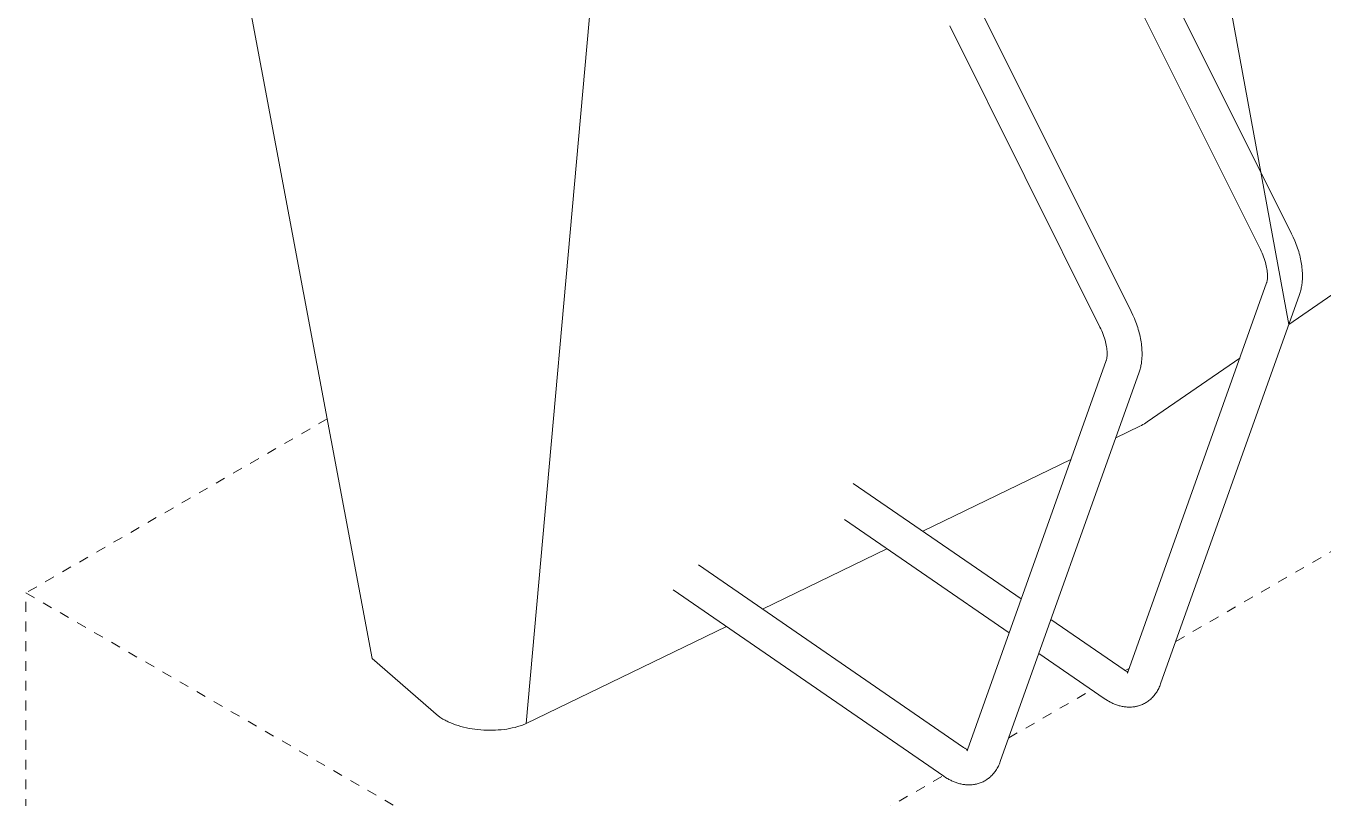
# Model space of a CAD drawing. Header units: inches. Extents: x -2 to 206, y 1 to 129.
# Drawn here: x 185.14 to 198.29, y 36.88 to 44.7 of the extents above; entities that cross this region are included whole.
import ezdxf

# ---------------------------------------------------------------- set-up
doc = ezdxf.new("R2010")
doc.units = ezdxf.units.IN
doc.linetypes.add('HIDDEN', pattern=[1.905, 1.27, -0.635])
doc.layers.add('ZANO_R', color=7, linetype='Continuous', lineweight=0)
doc.layers.add('ZANO_R_przerywana', color=250, linetype='HIDDEN', lineweight=0)

msp = doc.modelspace()

# ---------------------------------------------------------------- linework, layer by layer
at = {"layer": 'ZANO_R'}
for p, q in [((196.50926, 49.49441), (197.94459, 41.67948)), ((191.03636, 46.82377), (190.2115, 37.63397)), ((187.06909, 46.71279), (188.65107, 38.29292)), ((196.44888, 45.65012), (197.97268, 42.59797)), ((197.65614, 42.43993), (196.13233, 45.49208)), ((194.8227, 44.8623), (196.34651, 41.81015)), ((196.02996, 41.65211), (194.50615, 44.70426)), ((199.26372, 42.58712), (197.94459, 41.67948)), ((197.97268, 42.59797), (197.98968, 42.56242)), ((197.98968, 42.56242), (198.00537, 42.5265)), ((198.00537, 42.5265), (198.0127, 42.50843)), ((198.0127, 42.50843), (198.0197, 42.49029)), ((198.0197, 42.49029), (198.02636, 42.47209)), ((197.66508, 42.42141), (197.65614, 42.43993)), ((197.67351, 42.40271), (197.66508, 42.42141)), ((197.6814, 42.38389), (197.67351, 42.40271)), ((197.68875, 42.36502), (197.6814, 42.38389)), ((197.69552, 42.34614), (197.68875, 42.36502)), ((197.70171, 42.32732), (197.69552, 42.34614)), ((198.02636, 42.47209), (198.03266, 42.45385)), ((198.03266, 42.45385), (198.03861, 42.43557)), ((198.03861, 42.43557), (198.04421, 42.41726)), ((198.04421, 42.41726), (198.04945, 42.39893)), ((198.04945, 42.39893), (198.05432, 42.38058)), ((198.05432, 42.38058), (198.05883, 42.36224)), ((198.05883, 42.36224), (198.06296, 42.3439)), ((197.70728, 42.30862), (197.70171, 42.32732)), ((197.71224, 42.29009), (197.70728, 42.30862)), ((197.71616, 42.27352), (197.71224, 42.29009)), ((197.71954, 42.25725), (197.71616, 42.27352)), ((197.72238, 42.24136), (197.71954, 42.25725)), ((197.72469, 42.2259), (197.72238, 42.24136)), ((197.72647, 42.21092), (197.72469, 42.2259)), ((198.06296, 42.3439), (198.06672, 42.32558)), ((198.06672, 42.32558), (198.07009, 42.30728)), ((198.07009, 42.30728), (198.07298, 42.28973)), ((198.07298, 42.28973), (198.07549, 42.27226)), ((198.07549, 42.27226), (198.07762, 42.25489)), ((198.07762, 42.25489), (198.07938, 42.23761)), ((198.07938, 42.23761), (198.08075, 42.22043)), ((198.08075, 42.22043), (198.08174, 42.20337)), ((196.31173, 38.15545), (197.71945, 42.10134)), ((197.71945, 42.10134), (197.72034, 42.10398)), ((197.72034, 42.10398), (197.72117, 42.10664)), ((197.72117, 42.10664), (197.72194, 42.10931)), ((197.72194, 42.10931), (197.72264, 42.11201)), ((197.72264, 42.11201), (197.72389, 42.11737)), ((197.72389, 42.11737), (197.72504, 42.12329)), ((197.72504, 42.12329), (197.72607, 42.12975)), ((197.72607, 42.12975), (197.72697, 42.13674)), ((197.72773, 42.1965), (197.72647, 42.21092)), ((197.72697, 42.13674), (197.72771, 42.14422)), ((197.72771, 42.14422), (197.72826, 42.1522)), ((197.72848, 42.18268), (197.72773, 42.1965)), ((197.72826, 42.1522), (197.72861, 42.16064)), ((197.72867, 42.17602), (197.72848, 42.18268)), ((197.72861, 42.16064), (197.72873, 42.16953)), ((197.72873, 42.16953), (197.72867, 42.17602)), ((198.07704, 42.08471), (198.07533, 42.07292)), ((198.07852, 42.0966), (198.07704, 42.08471)), ((198.07976, 42.10858), (198.07852, 42.0966)), ((198.08077, 42.12063), (198.07976, 42.10858)), ((198.08155, 42.13277), (198.08077, 42.12063)), ((198.0821, 42.14497), (198.08155, 42.13277)), ((198.08174, 42.20337), (198.08234, 42.18641)), ((198.08243, 42.15725), (198.0821, 42.14497)), ((198.08234, 42.18641), (198.08254, 42.16958)), ((198.08254, 42.16958), (198.08243, 42.15725)), ((198.05268, 41.98246), (196.64496, 38.03657)), ((198.0564, 41.99334), (198.05268, 41.98246)), ((198.05987, 42.00435), (198.0564, 41.99334)), ((198.06307, 42.01549), (198.05987, 42.00435)), ((198.06602, 42.02675), (198.06307, 42.01549)), ((198.06872, 42.03813), (198.06602, 42.02675)), ((198.07117, 42.04962), (198.06872, 42.03813)), ((198.07337, 42.06122), (198.07117, 42.04962)), ((198.07533, 42.07292), (198.07337, 42.06122)), ((196.34651, 41.81015), (196.36351, 41.7746)), ((196.36351, 41.7746), (196.37919, 41.73868)), ((196.37919, 41.73868), (196.38653, 41.72061)), ((196.38653, 41.72061), (196.39352, 41.70247)), ((196.39352, 41.70247), (196.40018, 41.68427)), ((196.0389, 41.63359), (196.02996, 41.65211)), ((196.04733, 41.61489), (196.0389, 41.63359)), ((196.05523, 41.59607), (196.04733, 41.61489)), ((196.06257, 41.57719), (196.05523, 41.59607)), ((196.06934, 41.55832), (196.06257, 41.57719)), ((196.07553, 41.5395), (196.06934, 41.55832)), ((196.40018, 41.68427), (196.40648, 41.66603)), ((196.40648, 41.66603), (196.41244, 41.64775)), ((196.41244, 41.64775), (196.41803, 41.62943)), ((196.41803, 41.62943), (196.42327, 41.6111)), ((196.42327, 41.6111), (196.42814, 41.59276)), ((196.42814, 41.59276), (196.43265, 41.57442)), ((196.43265, 41.57442), (196.43678, 41.55608)), ((196.08111, 41.5208), (196.07553, 41.5395)), ((196.08606, 41.50227), (196.08111, 41.5208)), ((196.08999, 41.4857), (196.08606, 41.50227)), ((196.09337, 41.46943), (196.08999, 41.4857)), ((196.0962, 41.45354), (196.09337, 41.46943)), ((196.09851, 41.43808), (196.0962, 41.45354)), ((196.10029, 41.4231), (196.09851, 41.43808)), ((196.43678, 41.55608), (196.44054, 41.53775)), ((196.44054, 41.53775), (196.44392, 41.51945)), ((196.44392, 41.51945), (196.4468, 41.5019)), ((196.4468, 41.5019), (196.44931, 41.48444)), ((196.44931, 41.48444), (196.45144, 41.46706)), ((196.45144, 41.46706), (196.4532, 41.44979)), ((196.4532, 41.44979), (196.45458, 41.43261)), ((196.45458, 41.43261), (196.45556, 41.41554)), ((194.68555, 37.36763), (196.09327, 41.31352)), ((196.09327, 41.31352), (196.09416, 41.31616)), ((196.09416, 41.31616), (196.09499, 41.31881)), ((196.09499, 41.31881), (196.09576, 41.32149)), ((196.09576, 41.32149), (196.09647, 41.32418)), ((196.09647, 41.32418), (196.09771, 41.32955)), ((196.09771, 41.32955), (196.09886, 41.33547)), ((196.09886, 41.33547), (196.09989, 41.34193)), ((196.09989, 41.34193), (196.10079, 41.34891)), ((196.10155, 41.40868), (196.10029, 41.4231)), ((196.10079, 41.34891), (196.10153, 41.3564)), ((196.10153, 41.3564), (196.10209, 41.36437)), ((196.10231, 41.39486), (196.10155, 41.40868)), ((196.10209, 41.36437), (196.10243, 41.37282)), ((196.10249, 41.3882), (196.10231, 41.39486)), ((196.10243, 41.37282), (196.10256, 41.38171)), ((196.10256, 41.38171), (196.10249, 41.3882)), ((196.45086, 41.29689), (196.44915, 41.28509)), ((196.45234, 41.30878), (196.45086, 41.29689)), ((196.45358, 41.32075), (196.45234, 41.30878)), ((196.45459, 41.33281), (196.45358, 41.32075)), ((196.45537, 41.34494), (196.45459, 41.33281)), ((196.45592, 41.35715), (196.45537, 41.34494)), ((196.45556, 41.41554), (196.45616, 41.39859)), ((196.45625, 41.36943), (196.45592, 41.35715)), ((196.45616, 41.39859), (196.45636, 41.38176)), ((196.45636, 41.38176), (196.45625, 41.36943)), ((197.44674, 41.33693), (196.50928, 40.6919)), ((196.4265, 41.19464), (195.01879, 37.24874)), ((196.43023, 41.20552), (196.4265, 41.19464)), ((196.43369, 41.21653), (196.43023, 41.20552)), ((196.4369, 41.22767), (196.43369, 41.21653)), ((196.43985, 41.23893), (196.4369, 41.22767)), ((196.44254, 41.25031), (196.43985, 41.23893)), ((196.44499, 41.2618), (196.44254, 41.25031)), ((196.44719, 41.2734), (196.44499, 41.2618)), ((196.44915, 41.28509), (196.44719, 41.2734)), ((196.43452, 40.64874), (196.18938, 40.52998)), ((196.43452, 40.64874), (196.44998, 40.65646)), ((196.44998, 40.65646), (196.4652, 40.66464)), ((196.4652, 40.66464), (196.48016, 40.67328)), ((196.48016, 40.67328), (196.49486, 40.68237)), ((196.49486, 40.68237), (196.50928, 40.6919)), ((195.73525, 40.30997), (194.23468, 39.58302)), ((193.5285, 40.06891), (195.23127, 38.89731)), ((195.10826, 38.55248), (193.43893, 39.70108)), ((193.86841, 39.40557), (192.60849, 38.7952)), ((191.95973, 39.24159), (194.64719, 37.39246)), ((194.44664, 37.10099), (191.7034, 38.9885)), ((195.53288, 38.68978), (196.27337, 38.18028)), ((192.24222, 38.61776), (190.2115, 37.63397)), ((188.65107, 38.29292), (189.32336, 37.70994)), ((196.07282, 37.88881), (195.40987, 38.34496)), ((196.27337, 38.18028), (196.27869, 38.17665)), ((196.27869, 38.17665), (196.28414, 38.17319)), ((196.28414, 38.17319), (196.28969, 38.16992)), ((196.28667, 38.17172), (196.32554, 38.19417)), ((196.28969, 38.16992), (196.29535, 38.16683)), ((196.29535, 38.16683), (196.30111, 38.16393)), ((196.30111, 38.16393), (196.30696, 38.16122)), ((196.30662, 38.1445), (196.31173, 38.15545)), ((196.30696, 38.16122), (196.31289, 38.15871)), ((196.63629, 38.01343), (196.63136, 38.0021)), ((196.64082, 38.02493), (196.63629, 38.01343)), ((196.64496, 38.03657), (196.64082, 38.02493)), ((196.08987, 37.87748), (196.07282, 37.88881)), ((196.10717, 37.86682), (196.08987, 37.87748)), ((196.53526, 37.87505), (196.5257, 37.86722)), ((196.54456, 37.88319), (196.53526, 37.87505)), ((196.55357, 37.89164), (196.54456, 37.88319)), ((196.56229, 37.90039), (196.55357, 37.89164)), ((196.5707, 37.90943), (196.56229, 37.90039)), ((196.57881, 37.91876), (196.5707, 37.90943)), ((196.58659, 37.92835), (196.57881, 37.91876)), ((196.59404, 37.93821), (196.58659, 37.92835)), ((196.60115, 37.94831), (196.59404, 37.93821)), ((196.60792, 37.95864), (196.60115, 37.94831)), ((196.61433, 37.9692), (196.60792, 37.95864)), ((196.62038, 37.97998), (196.61433, 37.9692)), ((196.62606, 37.99095), (196.62038, 37.97998)), ((196.63136, 38.0021), (196.62606, 37.99095)), ((196.1159, 37.86175), (196.10717, 37.86682)), ((196.12469, 37.85685), (196.1159, 37.86175)), ((196.13354, 37.85213), (196.12469, 37.85685)), ((196.14244, 37.84759), (196.13354, 37.85213)), ((196.15139, 37.84325), (196.14244, 37.84759)), ((196.16039, 37.83909), (196.15139, 37.84325)), ((196.16944, 37.83512), (196.16039, 37.83909)), ((196.17854, 37.83136), (196.16944, 37.83512)), ((196.18768, 37.8278), (196.17854, 37.83136)), ((196.19687, 37.82444), (196.18768, 37.8278)), ((196.2061, 37.82129), (196.19687, 37.82444)), ((196.21537, 37.81835), (196.2061, 37.82129)), ((196.22507, 37.81551), (196.21537, 37.81835)), ((196.23482, 37.81292), (196.22507, 37.81551)), ((196.24461, 37.81056), (196.23482, 37.81292)), ((196.25445, 37.80845), (196.24461, 37.81056)), ((196.26433, 37.8066), (196.25445, 37.80845)), ((196.27424, 37.80499), (196.26433, 37.8066)), ((196.28418, 37.80365), (196.27424, 37.80499)), ((196.29416, 37.80258), (196.28418, 37.80365)), ((196.30543, 37.8017), (196.29416, 37.80258)), ((196.31671, 37.80116), (196.30543, 37.8017)), ((196.32799, 37.80099), (196.31671, 37.80116)), ((196.33927, 37.80117), (196.32799, 37.80099)), ((196.35054, 37.80173), (196.33927, 37.80117)), ((196.36179, 37.80266), (196.35054, 37.80173)), ((196.37302, 37.80397), (196.36179, 37.80266)), ((196.38422, 37.80566), (196.37302, 37.80397)), ((196.39063, 37.80681), (196.38422, 37.80566)), ((196.39703, 37.80809), (196.39063, 37.80681)), ((196.4034, 37.80949), (196.39703, 37.80809)), ((196.40973, 37.81102), (196.4034, 37.80949)), ((196.42017, 37.81385), (196.40973, 37.81102)), ((196.43051, 37.81702), (196.42017, 37.81385)), ((196.44073, 37.82054), (196.43051, 37.81702)), ((196.45083, 37.82441), (196.44073, 37.82054)), ((196.46079, 37.82862), (196.45083, 37.82441)), ((196.4706, 37.83317), (196.46079, 37.82862)), ((196.48025, 37.83806), (196.4706, 37.83317)), ((196.48973, 37.84326), (196.48025, 37.83806)), ((196.49902, 37.84879), (196.48973, 37.84326)), ((196.50812, 37.85463), (196.49902, 37.84879)), ((196.51702, 37.86078), (196.50812, 37.85463)), ((196.5257, 37.86722), (196.51702, 37.86078)), ((189.32336, 37.70994), (189.33031, 37.70493)), ((189.33031, 37.70493), (189.33735, 37.70005)), ((189.33735, 37.70005), (189.34753, 37.69331)), ((189.34753, 37.69331), (189.35785, 37.68681)), ((189.35785, 37.68681), (189.36832, 37.68053)), ((189.36832, 37.68053), (189.37892, 37.67449)), ((189.37892, 37.67449), (189.38964, 37.66866)), ((189.38964, 37.66866), (189.40047, 37.66303)), ((189.40047, 37.66303), (189.41141, 37.65762)), ((189.41141, 37.65762), (189.42244, 37.65239)), ((189.42244, 37.65239), (189.43467, 37.64687)), ((189.43467, 37.64687), (189.447, 37.64156)), ((189.447, 37.64156), (189.47193, 37.6316)), ((189.47193, 37.6316), (189.49717, 37.62246)), ((189.49717, 37.62246), (189.52269, 37.6141)), ((189.52269, 37.6141), (189.55044, 37.60593)), ((190.12463, 37.60325), (190.14983, 37.61091)), ((190.14983, 37.61091), (190.16233, 37.61507)), ((190.16233, 37.61507), (190.17474, 37.61944)), ((190.17474, 37.61944), (190.18708, 37.62405)), ((190.18708, 37.62405), (190.19933, 37.62888)), ((190.19933, 37.62888), (190.2115, 37.63397)), ((189.55044, 37.60593), (189.57843, 37.59858)), ((189.57843, 37.59858), (189.60663, 37.59205)), ((189.60663, 37.59205), (189.63499, 37.5863)), ((189.63499, 37.5863), (189.66399, 37.58122)), ((189.66399, 37.58122), (189.69312, 37.57691)), ((189.69312, 37.57691), (189.72235, 37.57336)), ((189.72235, 37.57336), (189.75167, 37.57057)), ((189.75167, 37.57057), (189.78145, 37.56849)), ((189.78145, 37.56849), (189.81127, 37.56718)), ((189.81127, 37.56718), (189.84112, 37.56664)), ((189.84112, 37.56664), (189.87098, 37.56687)), ((189.87098, 37.56687), (189.90039, 37.56786)), ((189.90039, 37.56786), (189.92977, 37.56962)), ((189.92977, 37.56962), (189.95909, 37.57217)), ((189.95909, 37.57217), (189.98833, 37.57553)), ((189.98833, 37.57553), (190.01627, 37.57953)), ((190.01627, 37.57953), (190.04408, 37.58432)), ((190.04408, 37.58432), (190.07173, 37.58993)), ((190.07173, 37.58993), (190.0992, 37.59641)), ((190.0992, 37.59641), (190.12463, 37.60325)), ((194.64719, 37.39246), (194.65251, 37.38883)), ((194.65251, 37.38883), (194.65796, 37.38537)), ((194.65796, 37.38537), (194.66351, 37.3821)), ((194.66351, 37.3821), (194.66917, 37.37901)), ((194.66917, 37.37901), (194.67493, 37.37611)), ((194.67493, 37.37611), (194.68078, 37.3734)), ((194.68044, 37.35668), (194.68555, 37.36763)), ((194.68078, 37.3734), (194.68671, 37.37088)), ((195.01011, 37.22561), (195.00519, 37.21428)), ((195.01464, 37.2371), (195.01011, 37.22561)), ((195.01879, 37.24874), (195.01464, 37.2371)), ((194.46369, 37.08966), (194.44664, 37.10099)), ((194.48099, 37.079), (194.46369, 37.08966)), ((194.90909, 37.08722), (194.89952, 37.0794)), ((194.91838, 37.09536), (194.90909, 37.08722)), ((194.92739, 37.10382), (194.91838, 37.09536)), ((194.93611, 37.11257), (194.92739, 37.10382)), ((194.94452, 37.12161), (194.93611, 37.11257)), ((194.95263, 37.13094), (194.94452, 37.12161)), ((194.96041, 37.14053), (194.95263, 37.13094)), ((194.96786, 37.15038), (194.96041, 37.14053)), ((194.97498, 37.16049), (194.96786, 37.15038)), ((194.98174, 37.17082), (194.97498, 37.16049)), ((194.98815, 37.18138), (194.98174, 37.17082)), ((194.9942, 37.19215), (194.98815, 37.18138)), ((194.99988, 37.20312), (194.9942, 37.19215)), ((195.00519, 37.21428), (194.99988, 37.20312)), ((194.48972, 37.07392), (194.48099, 37.079)), ((194.49852, 37.06903), (194.48972, 37.07392)), ((194.50736, 37.06431), (194.49852, 37.06903)), ((194.51626, 37.05977), (194.50736, 37.06431)), ((194.52522, 37.05542), (194.51626, 37.05977)), ((194.53422, 37.05127), (194.52522, 37.05542)), ((194.54327, 37.0473), (194.53422, 37.05127)), ((194.55236, 37.04354), (194.54327, 37.0473)), ((194.56151, 37.03997), (194.55236, 37.04354)), ((194.57069, 37.03661), (194.56151, 37.03997)), ((194.57992, 37.03346), (194.57069, 37.03661)), ((194.58919, 37.03052), (194.57992, 37.03346)), ((194.59889, 37.02769), (194.58919, 37.03052)), ((194.60864, 37.0251), (194.59889, 37.02769)), ((194.61843, 37.02274), (194.60864, 37.0251)), ((194.62827, 37.02063), (194.61843, 37.02274)), ((194.63815, 37.01877), (194.62827, 37.02063)), ((194.64806, 37.01717), (194.63815, 37.01877)), ((194.658, 37.01583), (194.64806, 37.01717)), ((194.66798, 37.01476), (194.658, 37.01583)), ((194.67925, 37.01387), (194.66798, 37.01476)), ((194.69053, 37.01334), (194.67925, 37.01387)), ((194.70181, 37.01317), (194.69053, 37.01334)), ((194.71309, 37.01335), (194.70181, 37.01317)), ((194.72436, 37.01391), (194.71309, 37.01335)), ((194.73561, 37.01484), (194.72436, 37.01391)), ((194.74684, 37.01615), (194.73561, 37.01484)), ((194.75804, 37.01784), (194.74684, 37.01615)), ((194.76446, 37.01899), (194.75804, 37.01784)), ((194.77085, 37.02027), (194.76446, 37.01899)), ((194.77722, 37.02167), (194.77085, 37.02027)), ((194.78356, 37.0232), (194.77722, 37.02167)), ((194.79399, 37.02602), (194.78356, 37.0232)), ((194.80433, 37.0292), (194.79399, 37.02602)), ((194.81456, 37.03272), (194.80433, 37.0292)), ((194.82465, 37.03659), (194.81456, 37.03272)), ((194.83461, 37.0408), (194.82465, 37.03659)), ((194.84442, 37.04535), (194.83461, 37.0408)), ((194.85407, 37.05023), (194.84442, 37.04535)), ((194.86355, 37.05544), (194.85407, 37.05023)), ((194.87284, 37.06097), (194.86355, 37.05544)), ((194.88194, 37.06681), (194.87284, 37.06097)), ((194.89084, 37.07296), (194.88194, 37.06681)), ((194.89952, 37.0794), (194.89084, 37.07296))]:
    msp.add_line(p, q, dxfattribs=at)
at = {"layer": 'ZANO_R_przerywana', "ltscale": 0.05}
for p, q in [((196.79863, 38.4673), (201.80335, 41.35678)), ((188.19471, 40.72182), (185.14078, 38.95863)), ((185.14078, 38.95863), (191.39521, 35.34764)), ((185.14078, 32.76835), (185.14078, 38.95863)), ((195.10459, 37.48925), (195.94681, 37.97551)), ((191.39521, 35.34764), (194.44001, 37.10555))]:
    msp.add_line(p, q, dxfattribs=at)

doc.saveas('drawing.dxf')
